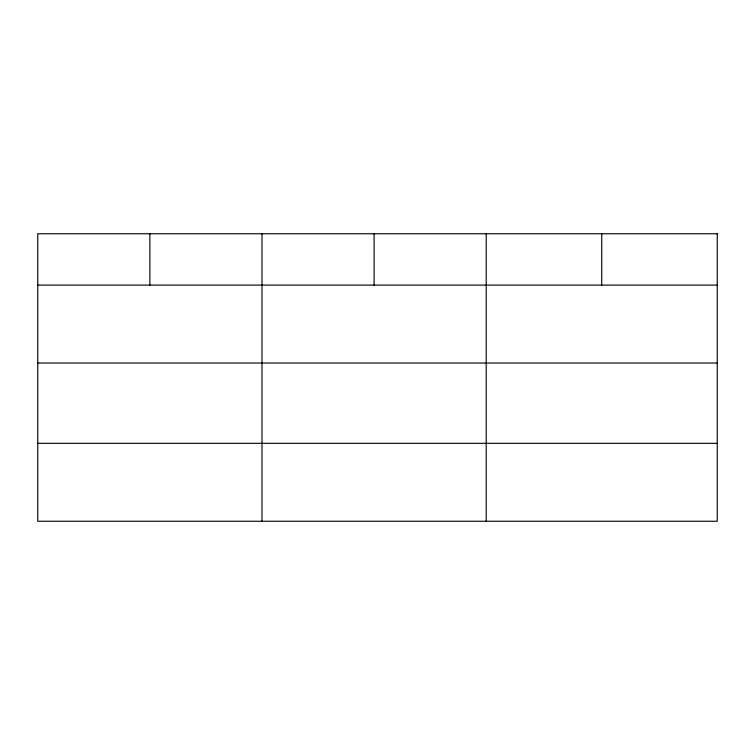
<?xml version="1.0" encoding="UTF-8"?>
<svg xmlns="http://www.w3.org/2000/svg" width="755" height="755" viewBox="0 0 755 755"><rect width="100%" height="100%" fill="white"/><g stroke="black" fill="none" stroke-linecap="round" stroke-linejoin="round"><path stroke-width="1.13" d="M37.75 285.107L717.25 285.107M37.75 363.032L717.25 363.032M37.75 443.327L717.25 443.327M601.735 233.748L601.735 285.107M486.22 233.748L486.22 521.252M374.102 233.748L374.102 285.107M261.985 233.748L261.985 521.252M149.868 233.748L149.868 285.107M717.25 233.748L37.75 233.748L37.75 521.252L717.25 521.252L717.25 233.748"/></g></svg>
